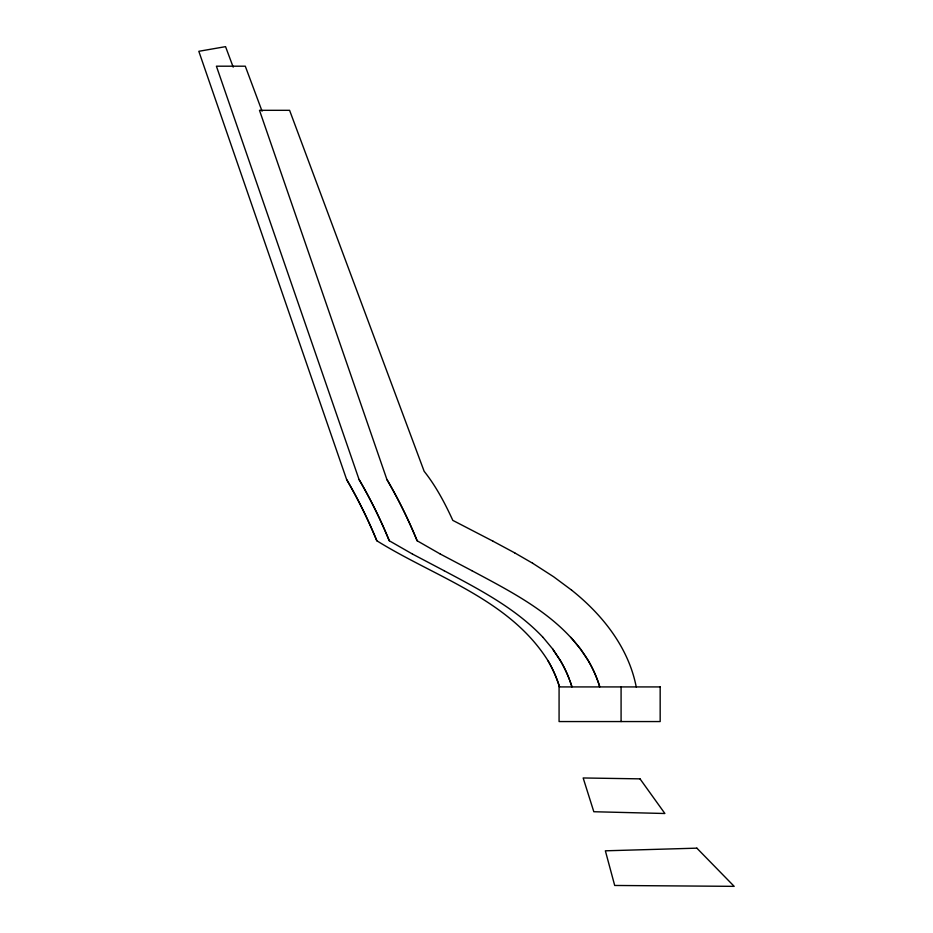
<?xml version="1.0" encoding="UTF-8"?>
<svg xmlns="http://www.w3.org/2000/svg" width="933" height="933" viewBox="0 0 933 933"><rect width="100%" height="100%" fill="white"/><g stroke="black" fill="none" stroke-linecap="round" stroke-linejoin="round"><path stroke-width="1.4" d="M493.032 541.21L452.82 520.381C444.901 503.132 435.991 486.186 424.142 471.282L289.592 110.316L259.491 110.316L386.903 479.492A499.995 493.382 0 0 1 417.121 540.755L440.294 554.039M440.271 554.027L471.853 570.669M412.491 554.062L444.131 570.728M492.997 541.198L514.713 552.872M471.818 570.646C514.771 593.68 561.888 617.238 588.093 660.389A124.555 123.203 0 0 1 599.791 686.921A125.01 123.354 0 0 0 588.093 660.389L580.373 648.797L570.891 637.367M444.108 570.716C479.2 589.411 515.517 608.141 543.111 637.449M262.068 111.202L245.286 66.196L216.409 66.196L359.053 479.492A493.359 491.434 0 0 1 389.271 540.755L412.503 554.074M233.192 67.129L225.553 46.65L198.822 51.303L346.609 479.492A490.84 490.7 0 0 1 376.815 540.755C435.408 577.27 509.348 599.278 547.928 660.599A122.515 122.48 0 0 1 559.497 686.921A122.608 122.515 0 0 0 547.916 660.599M514.666 552.849L532.65 563.252M532.603 563.217L553.596 576.746L571.544 590.076M571.521 590.064C602.345 614.555 628.574 647.49 636.224 686.921M543.099 637.426L552.604 648.89L560.325 660.517A123.203 122.724 0 0 1 569.457 679.609M552.604 648.89L560.336 660.541A123.483 122.818 0 0 1 571.952 686.921A123.203 122.724 0 0 0 569.9 680.81M621.086 686.921L621.086 721.559M386.903 479.492A498.315 492.881 0 0 1 417.121 540.755M359.053 479.492A494.397 491.738 0 0 1 389.271 540.755M346.598 479.492A491.166 490.793 0 0 1 376.815 540.755M696.869 848.155L605.365 850.814L614.695 885.464L734.178 886.35L696.869 848.155M660.167 686.921L559.077 686.921L559.077 721.559L660.167 721.559L660.167 686.921M640.015 778.857L583.16 777.97L593.82 811.733L664.891 813.506L640.015 778.857"/></g></svg>
